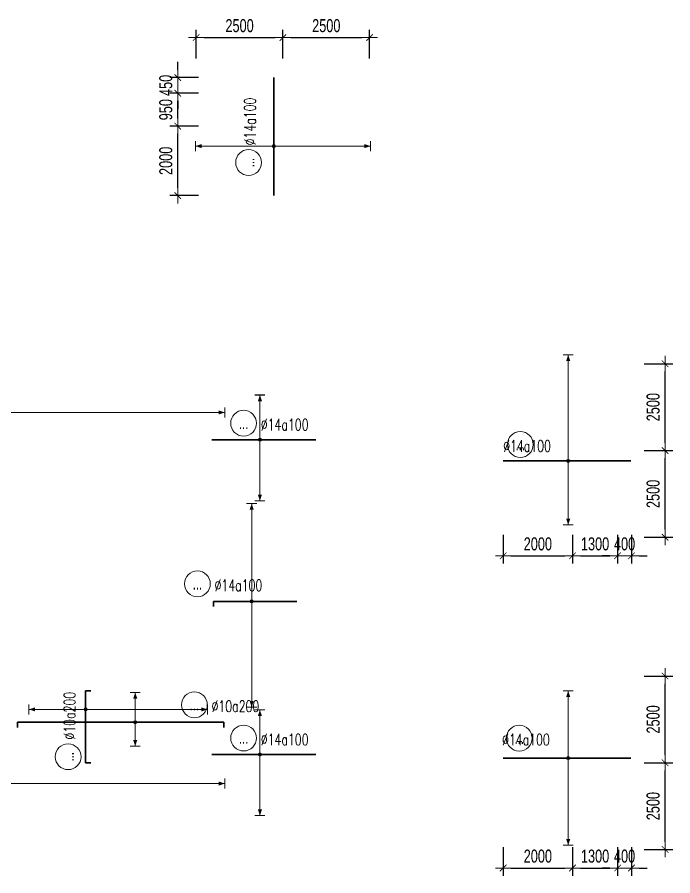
# Model space of a CAD drawing. Header units: millimetres. Extents: x 131629 to 589785, y -24154 to 45581.
# Drawn here: x 300437 to 319342, y 15941 to 40691 of the extents above; entities that cross this region are included whole.
import ezdxf
from ezdxf.enums import TextEntityAlignment as Align

# ---------------------------------------------------------------- set-up
doc = ezdxf.new("R2010")
doc.units = ezdxf.units.MM
doc.layers.get('0').update_dxf_attribs({"lineweight": 20})
doc.layers.get('Defpoints').update_dxf_attribs({"color": 151, "lineweight": 9})
for name, color, linetype, lineweight in [('NDC_S_DIM', 1, 'Continuous', 15), ('NDC_S_REBAR', 4, 'Continuous', 35), ('NDC_S_VN TEXT', 7, 'Continuous', 20)]:
    doc.layers.add(name, color=color, linetype=linetype, lineweight=lineweight)
doc.styles.add('ARIAL', font='arial.ttf', dxfattribs={"width": 0.7})
doc.styles.add('NDC_ROMANS', font='romans.shx', dxfattribs={"width": 0.7})
doc.dimstyles.new('NDC_dim_150', dxfattribs={"dimscale": 150, "dimtxt": 2.5, "dimasz": 1.5, "dimexe": 1.5, "dimexo": 2.5, "dimgap": 1, "dimtad": 1, "dimdec": 0, "dimzin": 0, "dimdsep": 46, "dimtxsty": 'ARIAL', "dimblk": 'DIMMARK', "dimcen": 0.09, "dimdle": 1.2, "dimclrd": 1, "dimclre": 1, "dimclrt": 3, "dimadec": 0, "dimazin": 0, "dimtfac": 1, "dimtdec": 0, "dimtix": 1, "dimtofl": 0, "dimtmove": 0, "dimatfit": 3, "dimfxl": 4, "dimfxlon": 1, "dimtolj": 1, "dimtzin": 0, "dimarcsym": 0})

# ---------------------------------------------------------------- blocks, each defined once
blk = doc.blocks.new('*U39')
h = blk.add_hatch(color=6)
edge = h.paths.add_edge_path()
edge.add_arc((3.48, 0), 0.3, 0, 360)
at = {"layer": 'NDC_S_DIM', "color": 6}
for q in [(3.48, 10.9), (3.48, -23.43)]:
    blk.add_line((3.48, 0), q, dxfattribs=at)
for points in [[(2.48, 10.9, 0.2, 0.2, 0), (4.48, 10.9, 0, 0, 0)], [(2.48, -23.43, 0.2, 0.2, 0), (4.48, -23.43, 0, 0, 0)]]:
    blk.add_lwpolyline(points, format="xyseb", dxfattribs=at)
at = {"layer": 'NDC_S_DIM'}
blk.add_circle((-5.62, 3.36), 2.48, dxfattribs=at)
at = {"layer": 'NDC_S_DIM', "color": 6}
blk.add_circle((3.48, 0), 0.3, dxfattribs=at)
for points in [[(3.08, 9.7), (3.48, 10.9), (3.88, 9.7)], [(3.08, -22.23), (3.48, -23.43), (3.88, -22.23)]]:
    blk.add_solid(points, dxfattribs=at)
at = {"layer": 'NDC_S_REBAR'}
for p, q in [((0, 0), (-6.77, 0)), ((-6.77, 0), (-6.77, -1)), ((0, 0), (7.03, 0)), ((7.03, 0), (7.03, -1)), ((-6.77, -1), (-6.77, -1)), ((7.03, -1), (7.03, -1))]:
    blk.add_line(p, q, dxfattribs=at)
at = {"layer": 'NDC_S_VN TEXT', "style": 'ARIAL', "width": 0.7}
blk.add_attdef('KHT', text='', height=2.2, dxfattribs=at).set_placement((-5.62, 3.36), align=Align.MIDDLE_CENTER)
at = {"layer": 'NDC_S_VN TEXT', "color": 3, "style": 'NDC_ROMANS', "width": 0.7}
blk.add_attdef('DKT', (-2.32, 1.98), '', height=2.2, dxfattribs=at)
blk = doc.blocks.new('*U40')
h = blk.add_hatch(color=6)
edge = h.paths.add_edge_path()
edge.add_arc((4.81, 0), 0.3, 0, 360)
at = {"layer": 'NDC_S_DIM', "color": 6}
for q in [(4.81, 5.72), (4.81, -4.61)]:
    blk.add_line((4.81, 0), q, dxfattribs=at)
for points in [[(3.81, 5.72, 0.2, 0.2, 0), (5.81, 5.72, 0, 0, 0)], [(3.81, -4.61, 0.2, 0.2, 0), (5.81, -4.61, 0, 0, 0)]]:
    blk.add_lwpolyline(points, format="xyseb", dxfattribs=at)
at = {"layer": 'NDC_S_DIM'}
blk.add_circle((16.18, 3.36), 2.48, dxfattribs=at)
at = {"layer": 'NDC_S_DIM', "color": 6}
blk.add_circle((4.81, 0), 0.3, dxfattribs=at)
for points in [[(4.41, 4.52), (4.81, 5.72), (5.21, 4.52)], [(4.41, -3.41), (4.81, -4.61), (5.21, -3.41)]]:
    blk.add_solid(points, dxfattribs=at)
at = {"layer": 'NDC_S_REBAR'}
for p, q in [((0, 0), (-17.8, 0)), ((-17.8, 0), (-17.8, -1)), ((0, 0), (21.87, 0)), ((21.87, 0), (21.87, -1)), ((-17.8, -1), (-17.8, -1)), ((21.87, -1), (21.87, -1))]:
    blk.add_line(p, q, dxfattribs=at)
at = {"layer": 'NDC_S_VN TEXT', "style": 'ARIAL', "width": 0.7}
blk.add_attdef('KHT', text='', height=2.2, dxfattribs=at).set_placement((16.18, 3.36), align=Align.MIDDLE_CENTER)
at = {"layer": 'NDC_S_VN TEXT', "color": 3, "style": 'NDC_ROMANS', "width": 0.7}
blk.add_attdef('DKT', (19.48, 1.98), '', height=2.2, dxfattribs=at)
blk = doc.blocks.new('*U71')
at = {"layer": 'NDC_S_DIM', "color": 6}
blk.add_line((4.81, 0), (4.81, -121.07), dxfattribs=at)
blk.add_lwpolyline([(3.81, -121.07, 0.2, 0.2, 0), (5.81, -121.07, 0, 0, 0)], format="xyseb", dxfattribs=at)
blk.add_solid([(4.41, -119.87), (4.81, -121.07), (5.21, -119.87)], dxfattribs=at)
at = {"layer": 'NDC_S_VN TEXT', "style": 'ARIAL', "width": 0.7}
blk.add_attdef('KHT', text='', height=2.2, dxfattribs=at).set_placement((-5.62, 3.36), align=Align.MIDDLE_CENTER)
at = {"layer": 'NDC_S_VN TEXT', "color": 3, "style": 'NDC_ROMANS', "width": 0.7}
blk.add_attdef('DKT', (-2.32, 1.98), '', height=2.2, dxfattribs=at)
blk = doc.blocks.new('*U68')
at = {"layer": 'NDC_S_DIM', "color": 6}
blk.add_line((6.79, 0), (6.79, -112.28), dxfattribs=at)
blk.add_lwpolyline([(5.79, -112.28, 0.2, 0.2, 0), (7.79, -112.28, 0, 0, 0)], format="xyseb", dxfattribs=at)
blk.add_solid([(6.39, -111.08), (6.79, -112.28), (7.19, -111.08)], dxfattribs=at)
at = {"layer": 'NDC_S_VN TEXT', "style": 'ARIAL', "width": 0.7}
blk.add_attdef('KHT', text='', height=2.2, dxfattribs=at).set_placement((3.49, 3.36), align=Align.MIDDLE_CENTER)
at = {"layer": 'NDC_S_VN TEXT', "color": 3, "style": 'NDC_ROMANS', "width": 0.7}
blk.add_attdef('DKT', (6.79, 1.98), '', height=2.2, dxfattribs=at)
blk = doc.blocks.new('*U69')
h = blk.add_hatch(color=6)
edge = h.paths.add_edge_path()
edge.add_arc((4.81, 0), 0.3, 0, 360)
at = {"layer": 'NDC_S_DIM', "color": 6}
for q in [(4.81, 18.82), (4.81, -20.35)]:
    blk.add_line((4.81, 0), q, dxfattribs=at)
for points in [[(3.81, 18.82, 0.2, 0.2, 0), (5.81, 18.82, 0, 0, 0)], [(3.81, -20.35, 0.2, 0.2, 0), (5.81, -20.35, 0, 0, 0)]]:
    blk.add_lwpolyline(points, format="xyseb", dxfattribs=at)
at = {"layer": 'NDC_S_DIM'}
blk.add_circle((-5.62, 3.36), 2.48, dxfattribs=at)
at = {"layer": 'NDC_S_DIM', "color": 6}
blk.add_circle((4.81, 0), 0.3, dxfattribs=at)
for points in [[(4.41, 17.62), (4.81, 18.82), (5.21, 17.62)], [(4.41, -19.15), (4.81, -20.35), (5.21, -19.15)]]:
    blk.add_solid(points, dxfattribs=at)
at = {"layer": 'NDC_S_REBAR'}
for p, q in [((0, 0), (-2.52, 0)), ((-2.52, 0), (-2.52, -1)), ((0, 0), (13.48, 0)), ((13.48, 0), (13.48, 0)), ((13.48, 0), (13.48, 0)), ((-2.52, -1), (-2.52, -1))]:
    blk.add_line(p, q, dxfattribs=at)
at = {"layer": 'NDC_S_VN TEXT', "style": 'ARIAL', "width": 0.7}
blk.add_attdef('KHT', text='', height=2.2, dxfattribs=at).set_placement((-5.62, 3.36), align=Align.MIDDLE_CENTER)
at = {"layer": 'NDC_S_VN TEXT', "color": 3, "style": 'NDC_ROMANS', "width": 0.7}
blk.add_attdef('DKT', (-2.32, 1.98), '', height=2.2, dxfattribs=at)
blk = doc.blocks.new('*U66')
h = blk.add_hatch(color=6)
edge = h.paths.add_edge_path()
edge.add_arc((1.64, 0), 0.3, 0, 360)
at = {"layer": 'NDC_S_DIM', "color": 6}
for q in [(1.64, 8.58), (1.64, -11.75)]:
    blk.add_line((1.64, 0), q, dxfattribs=at)
for points in [[(0.64, 8.58, 0.2, 0.2, 0), (2.64, 8.58, 0, 0, 0)], [(0.64, -11.75, 0.2, 0.2, 0), (2.64, -11.75, 0, 0, 0)]]:
    blk.add_lwpolyline(points, format="xyseb", dxfattribs=at)
at = {"layer": 'NDC_S_DIM'}
blk.add_circle((-1.49, 3.16), 2.48, dxfattribs=at)
at = {"layer": 'NDC_S_DIM', "color": 6}
blk.add_circle((1.64, 0), 0.3, dxfattribs=at)
for points in [[(1.24, 7.38), (1.64, 8.58), (2.04, 7.38)], [(1.24, -10.55), (1.64, -11.75), (2.04, -10.55)]]:
    blk.add_solid(points, dxfattribs=at)
at = {"layer": 'NDC_S_REBAR'}
for p, q in [((0, 0), (-7.6, 0)), ((-7.6, 0), (-7.6, 0)), ((0, 0), (12.4, 0)), ((12.4, 0), (12.4, 0)), ((12.4, 0), (12.4, 0)), ((-7.6, 0), (-7.6, 0))]:
    blk.add_line(p, q, dxfattribs=at)
at = {"layer": 'NDC_S_VN TEXT', "style": 'ARIAL', "width": 0.7}
blk.add_attdef('KHT', text='', height=2.2, dxfattribs=at).set_placement((-1.49, 3.16), align=Align.MIDDLE_CENTER)
at = {"layer": 'NDC_S_VN TEXT', "color": 3, "style": 'NDC_ROMANS', "width": 0.7}
blk.add_attdef('DKT', (1.81, 1.78), '', height=2.2, dxfattribs=at)
blk = doc.blocks.new('*U744')
h = blk.add_hatch(color=6)
edge = h.paths.add_edge_path()
edge.add_arc((-0.77, 0), 0.3, 0, 360)
at = {"layer": 'NDC_S_DIM', "color": 6}
for q in [(-0.77, 15.08), (-0.77, -18.59)]:
    blk.add_line((-0.77, 0), q, dxfattribs=at)
for points in [[(-1.77, 15.08, 0.2, 0.2, 0), (0.23, 15.08, 0, 0, 0)], [(-1.77, -18.59, 0.2, 0.2, 0), (0.23, -18.59, 0, 0, 0)]]:
    blk.add_lwpolyline(points, format="xyseb", dxfattribs=at)
at = {"layer": 'NDC_S_DIM'}
blk.add_circle((-3.93, 4.84), 2.48, dxfattribs=at)
at = {"layer": 'NDC_S_DIM', "color": 6}
blk.add_circle((-0.77, 0), 0.3, dxfattribs=at)
for points in [[(-1.17, 13.88), (-0.77, 15.08), (-0.37, 13.88)], [(-1.17, -17.39), (-0.77, -18.59), (-0.37, -17.39)]]:
    blk.add_solid(points, dxfattribs=at)
at = {"layer": 'NDC_S_REBAR'}
for p, q in [((0, 0), (-10.27, 0)), ((-10.27, 0), (-10.27, 0)), ((0, 0), (12.4, 0)), ((12.4, 0), (12.4, 0)), ((12.4, 0), (12.4, 0)), ((-10.27, 0), (-10.27, 0))]:
    blk.add_line(p, q, dxfattribs=at)
at = {"layer": 'NDC_S_VN TEXT', "style": 'ARIAL', "width": 0.7}
blk.add_attdef('KHT', text='', height=2.2, dxfattribs=at).set_placement((-3.93, 4.84), align=Align.MIDDLE_CENTER)
at = {"layer": 'NDC_S_VN TEXT', "color": 3, "style": 'NDC_ROMANS', "width": 0.7}
blk.add_attdef('DKT', (-0.63, 3.47), '', height=2.2, dxfattribs=at)
blk = doc.blocks.new('*U282')
h = blk.add_hatch(color=6)
edge = h.paths.add_edge_path()
edge.add_arc((-0.77, 0), 0.3, 0, 360)
at = {"layer": 'NDC_S_DIM', "color": 6}
for q in [(-0.77, 20.38), (-0.77, -12.29)]:
    blk.add_line((-0.77, 0), q, dxfattribs=at)
for points in [[(-1.77, 20.38, 0.2, 0.2, 0), (0.23, 20.38, 0, 0, 0)], [(-1.77, -12.29, 0.2, 0.2, 0), (0.23, -12.29, 0, 0, 0)]]:
    blk.add_lwpolyline(points, format="xyseb", dxfattribs=at)
at = {"layer": 'NDC_S_DIM'}
blk.add_circle((8.43, 3.16), 2.48, dxfattribs=at)
at = {"layer": 'NDC_S_DIM', "color": 6}
blk.add_circle((-0.77, 0), 0.3, dxfattribs=at)
for points in [[(-1.17, 19.18), (-0.77, 20.38), (-0.37, 19.18)], [(-1.17, -11.09), (-0.77, -12.29), (-0.37, -11.09)]]:
    blk.add_solid(points, dxfattribs=at)
at = {"layer": 'NDC_S_REBAR'}
for p, q in [((0, 0), (-12.78, 0)), ((-12.78, 0), (-12.78, 0)), ((-12.78, 0), (-12.78, 0)), ((0, 0), (11.73, 0)), ((11.73, 0), (11.73, 0)), ((11.73, 0), (11.73, 0))]:
    blk.add_line(p, q, dxfattribs=at)
at = {"layer": 'NDC_S_VN TEXT', "style": 'ARIAL', "width": 0.7}
blk.add_attdef('KHT', text='', height=2.2, dxfattribs=at).set_placement((8.43, 3.16), align=Align.MIDDLE_CENTER)
at = {"layer": 'NDC_S_VN TEXT', "color": 3, "style": 'NDC_ROMANS', "width": 0.7}
blk.add_attdef('DKT', (11.73, 1.78), '', height=2.2, dxfattribs=at)
blk = doc.blocks.new('*U283')
h = blk.add_hatch(color=6)
edge = h.paths.add_edge_path()
edge.add_arc((-0.77, 0), 0.3, 0, 360)
at = {"layer": 'NDC_S_DIM', "color": 6}
for q in [(-0.77, 12.93), (-0.77, -16.74)]:
    blk.add_line((-0.77, 0), q, dxfattribs=at)
for points in [[(-1.77, 12.93, 0.2, 0.2, 0), (0.23, 12.93, 0, 0, 0)], [(-1.77, -16.74, 0.2, 0.2, 0), (0.23, -16.74, 0, 0, 0)]]:
    blk.add_lwpolyline(points, format="xyseb", dxfattribs=at)
at = {"layer": 'NDC_S_DIM'}
blk.add_circle((8.64, 3.81), 2.48, dxfattribs=at)
at = {"layer": 'NDC_S_DIM', "color": 6}
blk.add_circle((-0.77, 0), 0.3, dxfattribs=at)
for points in [[(-1.17, 11.73), (-0.77, 12.93), (-0.37, 11.73)], [(-1.17, -15.54), (-0.77, -16.74), (-0.37, -15.54)]]:
    blk.add_solid(points, dxfattribs=at)
at = {"layer": 'NDC_S_REBAR'}
for p, q in [((0, 0), (-12.78, 0)), ((-12.78, 0), (-12.78, 0)), ((0, 0), (11.73, 0)), ((11.73, 0), (11.73, 0)), ((11.73, 0), (11.73, 0)), ((-12.78, 0), (-12.78, 0))]:
    blk.add_line(p, q, dxfattribs=at)
at = {"layer": 'NDC_S_VN TEXT', "style": 'ARIAL', "width": 0.7}
blk.add_attdef('KHT', text='', height=2.2, dxfattribs=at).set_placement((8.64, 3.81), align=Align.MIDDLE_CENTER)
at = {"layer": 'NDC_S_VN TEXT', "color": 3, "style": 'NDC_ROMANS', "width": 0.7}
blk.add_attdef('DKT', (11.94, 2.44), '', height=2.2, dxfattribs=at)
blk = doc.blocks.new('DIMMARK')
at = {"layer": 'NDC_S_DIM', "color": 1}
blk.add_line((-1.5, 0), (1, 0), dxfattribs=at)
at = {"layer": 'NDC_S_DIM', "color": 2, "const_width": 0.1}
blk.add_lwpolyline([(-0.42, -0.42), (0.42, 0.42)], dxfattribs=at)
blk = doc.blocks.new('*D674')
at = {"layer": 'Defpoints', "color": 0, "ltscale": 100, "transparency": 16777216}
for p in [(305066, 37550), (309043, 37550), (309043, 35550)]:
    blk.add_point(p, dxfattribs=at)
at = {"layer": 'NDC_S_DIM', "color": 1, "lineweight": -2, "ltscale": 100, "transparency": 16777216}
for p, q in [((305666, 37550), (304841, 37550)), ((305066, 35775), (305066, 37325)), ((305666, 35550), (304841, 35550))]:
    blk.add_line(p, q, dxfattribs=at)
at = {"layer": 'NDC_S_DIM', "color": 1, "lineweight": -2, "ltscale": 100, "transparency": 16777216, "xscale": 225, "yscale": 225, "zscale": 225}
for p, rotation in [((305066, 37550), 90), ((305066, 35550), 270)]:
    blk.add_blockref('DIMMARK', p, dxfattribs=dict(at, rotation=rotation))
at = {"layer": 'NDC_S_DIM', "color": 3, "ltscale": 100, "transparency": 16777216, "insert": (304724, 36550), "char_height": 375, "attachment_point": 5, "rotation": 90, "style": 'ARIAL'}
blk.add_mtext('\\A1;2000', dxfattribs=at)
blk = doc.blocks.new('*D675')
at = {"layer": 'Defpoints', "color": 0, "ltscale": 100, "transparency": 16777216}
for p in [(305066, 38950), (309043, 38950), (309043, 38500)]:
    blk.add_point(p, dxfattribs=at)
at = {"layer": 'NDC_S_DIM', "color": 1, "lineweight": -2, "ltscale": 100, "transparency": 16777216}
for p, q in [((305066, 39175), (305066, 39400)), ((305666, 38950), (304841, 38950)), ((305666, 38500), (304841, 38500)), ((305066, 38275), (305066, 38050))]:
    blk.add_line(p, q, dxfattribs=at)
at = {"layer": 'NDC_S_DIM', "color": 1, "lineweight": -2, "ltscale": 100, "transparency": 16777216, "xscale": 225, "yscale": 225, "zscale": 225}
for p, rotation in [((305066, 38950), 270), ((305066, 38500), 90)]:
    blk.add_blockref('DIMMARK', p, dxfattribs=dict(at, rotation=rotation))
at = {"layer": 'NDC_S_DIM', "color": 3, "ltscale": 100, "transparency": 16777216, "insert": (304724, 38725), "char_height": 375, "attachment_point": 5, "rotation": 90, "style": 'ARIAL'}
blk.add_mtext('\\A1;450', dxfattribs=at)
blk = doc.blocks.new('*D676')
at = {"layer": 'Defpoints', "color": 0, "ltscale": 100, "transparency": 16777216}
for p in [(305066, 38500), (309043, 38500), (309043, 37550)]:
    blk.add_point(p, dxfattribs=at)
at = {"layer": 'NDC_S_DIM', "color": 1, "lineweight": -2, "ltscale": 100, "transparency": 16777216}
for p, q in [((305666, 38500), (304841, 38500)), ((305066, 37775), (305066, 38275)), ((305666, 37550), (304841, 37550))]:
    blk.add_line(p, q, dxfattribs=at)
at = {"layer": 'NDC_S_DIM', "color": 1, "lineweight": -2, "ltscale": 100, "transparency": 16777216, "xscale": 225, "yscale": 225, "zscale": 225}
for p, rotation in [((305066, 38500), 90), ((305066, 37550), 270)]:
    blk.add_blockref('DIMMARK', p, dxfattribs=dict(at, rotation=rotation))
at = {"layer": 'NDC_S_DIM', "color": 3, "ltscale": 100, "transparency": 16777216, "insert": (304724, 38025), "char_height": 375, "attachment_point": 5, "rotation": 90, "style": 'ARIAL'}
blk.add_mtext('\\A1;950', dxfattribs=at)
blk = doc.blocks.new('*D677')
at = {"layer": 'Defpoints', "color": 0, "ltscale": 100, "transparency": 16777216}
for p in [(308100, 40104), (305600, 37125), (308100, 37125)]:
    blk.add_point(p, dxfattribs=at)
at = {"layer": 'NDC_S_DIM', "color": 1, "lineweight": -2, "ltscale": 100, "transparency": 16777216}
for p, q in [((305600, 39504), (305600, 40329)), ((305825, 40104), (307875, 40104)), ((308100, 39504), (308100, 40329))]:
    blk.add_line(p, q, dxfattribs=at)
at = {"layer": 'NDC_S_DIM', "color": 1, "lineweight": -2, "ltscale": 100, "transparency": 16777216, "xscale": 225, "yscale": 225, "zscale": 225, "rotation": 180}
blk.add_blockref('DIMMARK', (305600, 40104), dxfattribs=at)
at = {"layer": 'NDC_S_DIM', "color": 1, "lineweight": -2, "ltscale": 100, "transparency": 16777216, "xscale": 225, "yscale": 225, "zscale": 225}
blk.add_blockref('DIMMARK', (308100, 40104), dxfattribs=at)
at = {"layer": 'NDC_S_DIM', "color": 3, "ltscale": 100, "transparency": 16777216, "insert": (306850, 40445), "char_height": 375, "attachment_point": 5, "style": 'ARIAL'}
blk.add_mtext('\\A1;2500', dxfattribs=at)
blk = doc.blocks.new('*D678')
at = {"layer": 'Defpoints', "color": 0, "ltscale": 100, "transparency": 16777216}
for p in [(310600, 40104), (308100, 36975), (310600, 36975)]:
    blk.add_point(p, dxfattribs=at)
at = {"layer": 'NDC_S_DIM', "color": 1, "lineweight": -2, "ltscale": 100, "transparency": 16777216}
for p, q in [((308100, 39504), (308100, 40329)), ((308325, 40104), (310375, 40104)), ((310600, 39504), (310600, 40329))]:
    blk.add_line(p, q, dxfattribs=at)
at = {"layer": 'NDC_S_DIM', "color": 1, "lineweight": -2, "ltscale": 100, "transparency": 16777216, "xscale": 225, "yscale": 225, "zscale": 225, "rotation": 180}
blk.add_blockref('DIMMARK', (308100, 40104), dxfattribs=at)
at = {"layer": 'NDC_S_DIM', "color": 1, "lineweight": -2, "ltscale": 100, "transparency": 16777216, "xscale": 225, "yscale": 225, "zscale": 225}
blk.add_blockref('DIMMARK', (310600, 40104), dxfattribs=at)
at = {"layer": 'NDC_S_DIM', "color": 3, "ltscale": 100, "transparency": 16777216, "insert": (309350, 40445), "char_height": 375, "attachment_point": 5, "style": 'ARIAL'}
blk.add_mtext('\\A1;2500', dxfattribs=at)
blk = doc.blocks.new('*D714')
at = {"layer": 'Defpoints', "color": 0, "ltscale": 100, "transparency": 16777216}
for p in [(314450, 29143), (316450, 29143), (316450, 25166)]:
    blk.add_point(p, dxfattribs=at)
at = {"layer": 'NDC_S_DIM', "color": 1, "lineweight": -2, "ltscale": 100, "transparency": 16777216}
for p, q in [((314450, 25766), (314450, 24941)), ((316450, 25766), (316450, 24941)), ((314675, 25166), (316225, 25166))]:
    blk.add_line(p, q, dxfattribs=at)
at = {"layer": 'NDC_S_DIM', "color": 1, "lineweight": -2, "ltscale": 100, "transparency": 16777216, "xscale": 225, "yscale": 225, "zscale": 225, "rotation": 180}
blk.add_blockref('DIMMARK', (314450, 25166), dxfattribs=at)
at = {"layer": 'NDC_S_DIM', "color": 1, "lineweight": -2, "ltscale": 100, "transparency": 16777216, "xscale": 225, "yscale": 225, "zscale": 225}
blk.add_blockref('DIMMARK', (316450, 25166), dxfattribs=at)
at = {"layer": 'NDC_S_DIM', "color": 3, "ltscale": 100, "transparency": 16777216, "insert": (315450, 25507), "char_height": 375, "attachment_point": 5, "style": 'ARIAL'}
blk.add_mtext('\\A1;2000', dxfattribs=at)
blk = doc.blocks.new('*D715')
at = {"layer": 'Defpoints', "color": 0, "ltscale": 100, "transparency": 16777216}
for p in [(317750, 29143), (318150, 29143), (318150, 25166)]:
    blk.add_point(p, dxfattribs=at)
at = {"layer": 'NDC_S_DIM', "color": 1, "lineweight": -2, "ltscale": 100, "transparency": 16777216}
for p, q in [((317750, 25766), (317750, 24941)), ((318150, 25766), (318150, 24941)), ((317525, 25166), (317300, 25166)), ((318375, 25166), (318600, 25166))]:
    blk.add_line(p, q, dxfattribs=at)
at = {"layer": 'NDC_S_DIM', "color": 1, "lineweight": -2, "ltscale": 100, "transparency": 16777216, "xscale": 225, "yscale": 225, "zscale": 225}
blk.add_blockref('DIMMARK', (317750, 25166), dxfattribs=at)
at = {"layer": 'NDC_S_DIM', "color": 1, "lineweight": -2, "ltscale": 100, "transparency": 16777216, "xscale": 225, "yscale": 225, "zscale": 225, "rotation": 180}
blk.add_blockref('DIMMARK', (318150, 25166), dxfattribs=at)
at = {"layer": 'NDC_S_DIM', "color": 3, "ltscale": 100, "transparency": 16777216, "insert": (317950, 25507), "char_height": 375, "attachment_point": 5, "style": 'ARIAL'}
blk.add_mtext('\\A1;400', dxfattribs=at)
blk = doc.blocks.new('*D716')
at = {"layer": 'Defpoints', "color": 0, "ltscale": 100, "transparency": 16777216}
for p in [(316450, 29143), (317750, 29143), (317750, 25166)]:
    blk.add_point(p, dxfattribs=at)
at = {"layer": 'NDC_S_DIM', "color": 1, "lineweight": -2, "ltscale": 100, "transparency": 16777216}
for p, q in [((316450, 25766), (316450, 24941)), ((317750, 25766), (317750, 24941)), ((316675, 25166), (317525, 25166))]:
    blk.add_line(p, q, dxfattribs=at)
at = {"layer": 'NDC_S_DIM', "color": 1, "lineweight": -2, "ltscale": 100, "transparency": 16777216, "xscale": 225, "yscale": 225, "zscale": 225, "rotation": 180}
blk.add_blockref('DIMMARK', (316450, 25166), dxfattribs=at)
at = {"layer": 'NDC_S_DIM', "color": 1, "lineweight": -2, "ltscale": 100, "transparency": 16777216, "xscale": 225, "yscale": 225, "zscale": 225}
blk.add_blockref('DIMMARK', (317750, 25166), dxfattribs=at)
at = {"layer": 'NDC_S_DIM', "color": 3, "ltscale": 100, "transparency": 16777216, "insert": (317100, 25507), "char_height": 375, "attachment_point": 5, "style": 'ARIAL'}
blk.add_mtext('\\A1;1300', dxfattribs=at)
blk = doc.blocks.new('*D717')
at = {"layer": 'Defpoints', "color": 0, "ltscale": 100, "transparency": 16777216}
for p in [(316138, 28200), (319117, 28200), (316138, 25700)]:
    blk.add_point(p, dxfattribs=at)
at = {"layer": 'NDC_S_DIM', "color": 1, "lineweight": -2, "ltscale": 100, "transparency": 16777216}
for p, q in [((318517, 28200), (319342, 28200)), ((319117, 25925), (319117, 27975)), ((318517, 25700), (319342, 25700))]:
    blk.add_line(p, q, dxfattribs=at)
at = {"layer": 'NDC_S_DIM', "color": 1, "lineweight": -2, "ltscale": 100, "transparency": 16777216, "xscale": 225, "yscale": 225, "zscale": 225}
for p, rotation in [((319117, 28200), 90), ((319117, 25700), 270)]:
    blk.add_blockref('DIMMARK', p, dxfattribs=dict(at, rotation=rotation))
at = {"layer": 'NDC_S_DIM', "color": 3, "ltscale": 100, "transparency": 16777216, "insert": (318775, 26950), "char_height": 375, "attachment_point": 5, "rotation": 90, "style": 'ARIAL'}
blk.add_mtext('\\A1;2500', dxfattribs=at)
blk = doc.blocks.new('*D718')
at = {"layer": 'Defpoints', "color": 0, "ltscale": 100, "transparency": 16777216}
for p in [(315988, 30700), (319117, 30700), (315988, 28200)]:
    blk.add_point(p, dxfattribs=at)
at = {"layer": 'NDC_S_DIM', "color": 1, "lineweight": -2, "ltscale": 100, "transparency": 16777216}
for p, q in [((318517, 30700), (319342, 30700)), ((319117, 28425), (319117, 30475)), ((318517, 28200), (319342, 28200))]:
    blk.add_line(p, q, dxfattribs=at)
at = {"layer": 'NDC_S_DIM', "color": 1, "lineweight": -2, "ltscale": 100, "transparency": 16777216, "xscale": 225, "yscale": 225, "zscale": 225}
for p, rotation in [((319117, 30700), 90), ((319117, 28200), 270)]:
    blk.add_blockref('DIMMARK', p, dxfattribs=dict(at, rotation=rotation))
at = {"layer": 'NDC_S_DIM', "color": 3, "ltscale": 100, "transparency": 16777216, "insert": (318775, 29450), "char_height": 375, "attachment_point": 5, "rotation": 90, "style": 'ARIAL'}
blk.add_mtext('\\A1;2500', dxfattribs=at)
blk = doc.blocks.new('*D719')
at = {"layer": 'Defpoints', "color": 0, "ltscale": 100, "transparency": 16777216}
for p in [(314450, 20143), (316450, 20143), (316450, 16166)]:
    blk.add_point(p, dxfattribs=at)
at = {"layer": 'NDC_S_DIM', "color": 1, "lineweight": -2, "ltscale": 100, "transparency": 16777216}
for p, q in [((314450, 16766), (314450, 15941)), ((316450, 16766), (316450, 15941)), ((314675, 16166), (316225, 16166))]:
    blk.add_line(p, q, dxfattribs=at)
at = {"layer": 'NDC_S_DIM', "color": 1, "lineweight": -2, "ltscale": 100, "transparency": 16777216, "xscale": 225, "yscale": 225, "zscale": 225, "rotation": 180}
blk.add_blockref('DIMMARK', (314450, 16166), dxfattribs=at)
at = {"layer": 'NDC_S_DIM', "color": 1, "lineweight": -2, "ltscale": 100, "transparency": 16777216, "xscale": 225, "yscale": 225, "zscale": 225}
blk.add_blockref('DIMMARK', (316450, 16166), dxfattribs=at)
at = {"layer": 'NDC_S_DIM', "color": 3, "ltscale": 100, "transparency": 16777216, "insert": (315450, 16507), "char_height": 375, "attachment_point": 5, "style": 'ARIAL'}
blk.add_mtext('\\A1;2000', dxfattribs=at)
blk = doc.blocks.new('*D720')
at = {"layer": 'Defpoints', "color": 0, "ltscale": 100, "transparency": 16777216}
for p in [(317750, 20143), (318150, 20143), (318150, 16166)]:
    blk.add_point(p, dxfattribs=at)
at = {"layer": 'NDC_S_DIM', "color": 1, "lineweight": -2, "ltscale": 100, "transparency": 16777216}
for p, q in [((317750, 16766), (317750, 15941)), ((318150, 16766), (318150, 15941)), ((317525, 16166), (317300, 16166)), ((318375, 16166), (318600, 16166))]:
    blk.add_line(p, q, dxfattribs=at)
at = {"layer": 'NDC_S_DIM', "color": 1, "lineweight": -2, "ltscale": 100, "transparency": 16777216, "xscale": 225, "yscale": 225, "zscale": 225}
blk.add_blockref('DIMMARK', (317750, 16166), dxfattribs=at)
at = {"layer": 'NDC_S_DIM', "color": 1, "lineweight": -2, "ltscale": 100, "transparency": 16777216, "xscale": 225, "yscale": 225, "zscale": 225, "rotation": 180}
blk.add_blockref('DIMMARK', (318150, 16166), dxfattribs=at)
at = {"layer": 'NDC_S_DIM', "color": 3, "ltscale": 100, "transparency": 16777216, "insert": (317950, 16507), "char_height": 375, "attachment_point": 5, "style": 'ARIAL'}
blk.add_mtext('\\A1;400', dxfattribs=at)
blk = doc.blocks.new('*D721')
at = {"layer": 'Defpoints', "color": 0, "ltscale": 100, "transparency": 16777216}
for p in [(316450, 20143), (317750, 20143), (317750, 16166)]:
    blk.add_point(p, dxfattribs=at)
at = {"layer": 'NDC_S_DIM', "color": 1, "lineweight": -2, "ltscale": 100, "transparency": 16777216}
for p, q in [((316450, 16766), (316450, 15941)), ((317750, 16766), (317750, 15941)), ((316675, 16166), (317525, 16166))]:
    blk.add_line(p, q, dxfattribs=at)
at = {"layer": 'NDC_S_DIM', "color": 1, "lineweight": -2, "ltscale": 100, "transparency": 16777216, "xscale": 225, "yscale": 225, "zscale": 225, "rotation": 180}
blk.add_blockref('DIMMARK', (316450, 16166), dxfattribs=at)
at = {"layer": 'NDC_S_DIM', "color": 1, "lineweight": -2, "ltscale": 100, "transparency": 16777216, "xscale": 225, "yscale": 225, "zscale": 225}
blk.add_blockref('DIMMARK', (317750, 16166), dxfattribs=at)
at = {"layer": 'NDC_S_DIM', "color": 3, "ltscale": 100, "transparency": 16777216, "insert": (317100, 16507), "char_height": 375, "attachment_point": 5, "style": 'ARIAL'}
blk.add_mtext('\\A1;1300', dxfattribs=at)
blk = doc.blocks.new('*D722')
at = {"layer": 'Defpoints', "color": 0, "ltscale": 100, "transparency": 16777216}
for p in [(316138, 19200), (319117, 19200), (316138, 16700)]:
    blk.add_point(p, dxfattribs=at)
at = {"layer": 'NDC_S_DIM', "color": 1, "lineweight": -2, "ltscale": 100, "transparency": 16777216}
for p, q in [((318517, 19200), (319342, 19200)), ((319117, 16925), (319117, 18975)), ((318517, 16700), (319342, 16700))]:
    blk.add_line(p, q, dxfattribs=at)
at = {"layer": 'NDC_S_DIM', "color": 1, "lineweight": -2, "ltscale": 100, "transparency": 16777216, "xscale": 225, "yscale": 225, "zscale": 225}
for p, rotation in [((319117, 19200), 90), ((319117, 16700), 270)]:
    blk.add_blockref('DIMMARK', p, dxfattribs=dict(at, rotation=rotation))
at = {"layer": 'NDC_S_DIM', "color": 3, "ltscale": 100, "transparency": 16777216, "insert": (318775, 17950), "char_height": 375, "attachment_point": 5, "rotation": 90, "style": 'ARIAL'}
blk.add_mtext('\\A1;2500', dxfattribs=at)
blk = doc.blocks.new('*D723')
at = {"layer": 'Defpoints', "color": 0, "ltscale": 100, "transparency": 16777216}
for p in [(315988, 21700), (319117, 21700), (315988, 19200)]:
    blk.add_point(p, dxfattribs=at)
at = {"layer": 'NDC_S_DIM', "color": 1, "lineweight": -2, "ltscale": 100, "transparency": 16777216}
for p, q in [((318517, 21700), (319342, 21700)), ((319117, 19425), (319117, 21475)), ((318517, 19200), (319342, 19200))]:
    blk.add_line(p, q, dxfattribs=at)
at = {"layer": 'NDC_S_DIM', "color": 1, "lineweight": -2, "ltscale": 100, "transparency": 16777216, "xscale": 225, "yscale": 225, "zscale": 225}
for p, rotation in [((319117, 21700), 90), ((319117, 19200), 270)]:
    blk.add_blockref('DIMMARK', p, dxfattribs=dict(at, rotation=rotation))
at = {"layer": 'NDC_S_DIM', "color": 3, "ltscale": 100, "transparency": 16777216, "insert": (318775, 20450), "char_height": 375, "attachment_point": 5, "rotation": 90, "style": 'ARIAL'}
blk.add_mtext('\\A1;2500', dxfattribs=at)

msp = doc.modelspace()

# ---------------------------------------------------------------- block references
at = {"layer": 'NDC_S_REBAR', "xscale": 150, "yscale": 150, "zscale": 150, "rotation": 90}
for name, p, values in [('*U744', (307837.1, 37090.3), {'KHT': '...', 'DKT': '%%c14a100'}), ('*U39', (302410.5, 20215.9), {'KHT': '...', 'DKT': '%%c10a200'})]:
    msp.add_blockref(name, p, dxfattribs=at).add_auto_attribs(values)
for name, p in [('*U68', (289583.3, 28277.8)), ('*U71', (288264.4, 17877.8))]:
    msp.add_blockref(name, p, dxfattribs=at)
at = {"layer": 'NDC_S_REBAR'}
ref = msp.add_blockref('*U282', (316209.7, 27899.4), dxfattribs=dict(at, xscale=-150, yscale=150, zscale=150))
ref.add_attrib('KHT', '...', dxfattribs={"layer": 'NDC_S_VN TEXT', "height": 330, "style": 'ARIAL', "width": 0.7}).set_placement((314945.3, 28373.2), align=Align.MIDDLE_CENTER)
ref.add_attrib('DKT', '%%c14a100', (314450.3, 28167), dxfattribs={"layer": 'NDC_S_VN TEXT', "color": 3, "height": 330, "style": 'NDC_ROMANS', "width": 0.7})
at = {"layer": 'NDC_S_REBAR', "xscale": 150, "yscale": 150, "zscale": 150}
for name, p, values in [('*U66', (307190.3, 28512.9), {'KHT': '...', 'DKT': '%%c14a100'}), ('*U69', (306477.8, 23852.6), {'KHT': '...', 'DKT': '%%c14a100'}), ('*U40', (303119.8, 20367.2), {'KHT': '...', 'DKT': '%%c10a200'}), ('*U66', (307190.3, 19437.9), {'KHT': '...', 'DKT': '%%c14a100'})]:
    msp.add_blockref(name, p, dxfattribs=at).add_auto_attribs(values)
at = {"layer": 'NDC_S_REBAR'}
ref = msp.add_blockref('*U283', (316209.7, 19336.9), dxfattribs=dict(at, xscale=-150, yscale=150, zscale=150))
ref.add_attrib('KHT', '...', dxfattribs={"layer": 'NDC_S_VN TEXT', "height": 330, "style": 'ARIAL', "width": 0.7}).set_placement((314913.5, 19908.6), align=Align.MIDDLE_CENTER)
ref.add_attrib('DKT', '%%c14a100', (314418.5, 19702.4), dxfattribs={"layer": 'NDC_S_VN TEXT', "color": 3, "height": 330, "style": 'NDC_ROMANS', "width": 0.7})

# ---------------------------------------------------------------- dimensions: what is measured, and where the dimension line sits
at = {"layer": 'NDC_S_DIM', "ltscale": 100}
for p1, p2, distance, picture, middle in [((305600, 37124.7), (308100, 37124.7), 2978.9, '*D677', (306850, 40445.1)), ((308100, 36974.7), (310600, 36974.7), 3128.9, '*D678', (309350, 40445.1)), ((309043.2, 38500), (309043.2, 38950), 3977.5, '*D675', (304724.2, 38725)), ((309043.2, 37550), (309043.2, 38500), 3977.5, '*D676', (304724.2, 38025)), ((309043.2, 35550), (309043.2, 37550), 3977.5, '*D674', (304724.2, 36550)), ((315987.8, 28200), (315987.8, 30700), -3128.9, '*D718', (318775.2, 29450)), ((314450, 29143.2), (316450, 29143.2), -3977.5, '*D714', (315450, 25507.1)), ((316450, 29143.2), (317750, 29143.2), -3977.5, '*D716', (317100, 25507.3)), ((317750, 29143.2), (318150, 29143.2), -3977.5, '*D715', (317950, 25507.1)), ((316137.8, 25700), (316137.8, 28200), -2978.9, '*D717', (318775.2, 26950)), ((315987.8, 19200), (315987.8, 21700), -3128.9, '*D723', (318775.2, 20450)), ((314450, 20143.2), (316450, 20143.2), -3977.5, '*D719', (315450, 16507.1)), ((316450, 20143.2), (317750, 20143.2), -3977.5, '*D721', (317100, 16507.3)), ((317750, 20143.2), (318150, 20143.2), -3977.5, '*D720', (317950, 16507.1)), ((316137.8, 16700), (316137.8, 19200), -2978.9, '*D722', (318775.2, 17950))]:
    dim = msp.add_aligned_dim(p1=p1, p2=p2, distance=distance, dimstyle='NDC_dim_150', dxfattribs=at)
    dim.commit()
    dim.dimension.update_dxf_attribs({"geometry": picture, "text_midpoint": middle})

doc.saveas('drawing.dxf')
